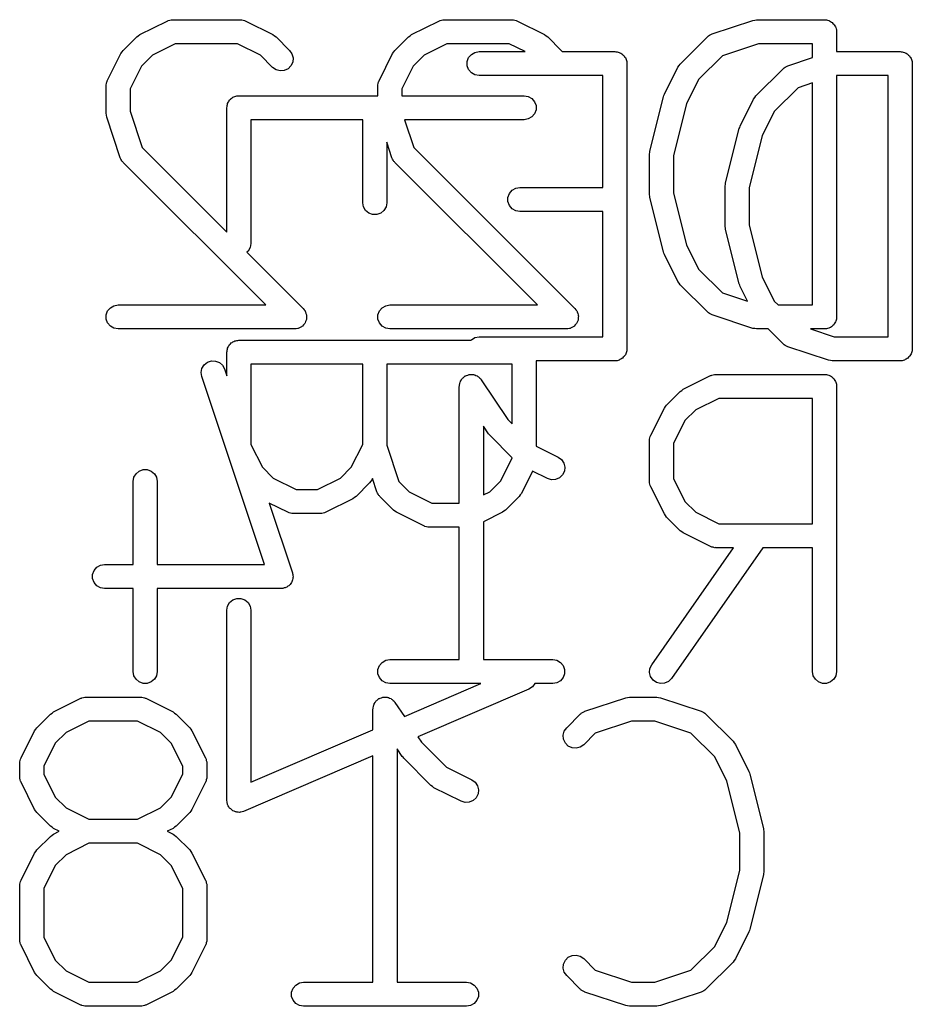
# Model space of a CAD drawing. Extents: x -0.3 to 76.5, y -74.5 to -2.2.
# Drawn here: x 58.944 to 62.719, y -29.723 to -25.55 of the extents above; entities that cross this region are included whole.
import ezdxf

# ---------------------------------------------------------------- set-up
doc = ezdxf.new("R2010")
doc.units = 0
doc.header["$MEASUREMENT"] = 0
doc.layers.add('BLACK', color=7, linetype='CONTINUOUS')

msp = doc.modelspace()

# ---------------------------------------------------------------- linework, layer by layer
at = {"layer": 'Black'}
for p, q in [((59.4524, -25.6131), (59.5673, -25.5556)), ((59.5673, -25.5556), (59.5701, -25.5548)), ((59.5701, -25.5548), (59.5726, -25.5533)), ((59.5726, -25.5533), (59.5785, -25.5523)), ((59.5785, -25.5523), (59.5842, -25.5506)), ((59.5842, -25.5506), (59.5871, -25.5508)), ((59.5871, -25.5508), (59.59, -25.5502)), ((59.59, -25.5502), (59.8773, -25.5502)), ((59.8773, -25.5502), (59.8802, -25.5508)), ((59.8802, -25.5508), (59.8831, -25.5506)), ((59.8831, -25.5506), (59.8888, -25.5523)), ((59.8888, -25.5523), (59.8947, -25.5533)), ((59.8947, -25.5533), (59.8972, -25.5548)), ((59.8972, -25.5548), (59.9, -25.5556)), ((59.9, -25.5556), (60.0149, -25.6131)), ((60.6014, -25.6131), (60.7164, -25.5556)), ((60.7164, -25.5556), (60.7192, -25.5548)), ((60.7192, -25.5548), (60.7217, -25.5533)), ((60.7217, -25.5533), (60.7276, -25.5523)), ((60.7276, -25.5523), (60.7333, -25.5506)), ((60.7333, -25.5506), (60.7362, -25.5508)), ((60.7362, -25.5508), (60.7391, -25.5502)), ((60.7391, -25.5502), (61.0263, -25.5502)), ((61.0263, -25.5502), (61.0292, -25.5508)), ((61.0292, -25.5508), (61.0321, -25.5506)), ((61.0321, -25.5506), (61.0378, -25.5523)), ((61.0378, -25.5523), (61.0437, -25.5533)), ((61.0437, -25.5533), (61.0462, -25.5548)), ((61.0462, -25.5548), (61.0491, -25.5556)), ((61.0491, -25.5556), (61.164, -25.6131)), ((61.8721, -25.6103), (62.0444, -25.5529)), ((62.0444, -25.5529), (62.0525, -25.5517)), ((62.0525, -25.5517), (62.0605, -25.5502)), ((62.0605, -25.5502), (62.3477, -25.5502)), ((62.3477, -25.5502), (62.3521, -25.551)), ((62.3521, -25.551), (62.3566, -25.551)), ((62.3566, -25.551), (62.3607, -25.5525)), ((62.3607, -25.5525), (62.3651, -25.5533)), ((62.3651, -25.5533), (62.369, -25.5555)), ((62.369, -25.5555), (62.3731, -25.5571)), ((62.3731, -25.5571), (62.3765, -25.5599)), ((62.3765, -25.5599), (62.3804, -25.5621)), ((62.3804, -25.5621), (62.3832, -25.5655)), ((62.3832, -25.5655), (62.3867, -25.5684)), ((62.3867, -25.5684), (62.3889, -25.5722)), ((62.3889, -25.5722), (62.3917, -25.5756)), ((62.3917, -25.5756), (62.3933, -25.5798)), ((62.3933, -25.5798), (62.3955, -25.5837)), ((59.3817, -25.68), (59.4392, -25.6226)), ((59.4392, -25.6226), (59.4459, -25.6179)), ((59.4459, -25.6179), (59.4524, -25.6131)), ((60.0149, -25.6131), (60.0214, -25.6179)), ((60.0214, -25.6179), (60.0281, -25.6226)), ((60.0281, -25.6226), (60.0856, -25.68)), ((60.5308, -25.68), (60.5882, -25.6226)), ((60.5882, -25.6226), (60.5949, -25.6179)), ((60.5949, -25.6179), (60.6014, -25.6131)), ((61.164, -25.6131), (61.1705, -25.6179)), ((61.1705, -25.6179), (61.1772, -25.6226)), ((61.1772, -25.6226), (61.2346, -25.68)), ((61.7373, -25.7375), (61.8522, -25.6226)), ((61.8522, -25.6226), (61.8546, -25.6209)), ((61.8546, -25.6209), (61.8565, -25.6187)), ((61.8565, -25.6187), (61.8618, -25.6159)), ((61.8618, -25.6159), (61.8666, -25.6125)), ((61.8666, -25.6125), (61.8695, -25.6117)), ((61.8695, -25.6117), (61.8721, -25.6103)), ((62.3955, -25.5837), (62.3962, -25.5881)), ((62.3962, -25.5881), (62.3978, -25.5922)), ((62.3978, -25.5922), (62.3978, -25.5967)), ((62.3978, -25.5967), (62.3985, -25.601)), ((62.3985, -25.601), (62.3985, -25.6852)), ((59.602, -25.6518), (59.5052, -25.7003)), ((59.8653, -25.6518), (59.602, -25.6518)), ((59.9621, -25.7003), (59.8653, -25.6518)), ((60.7511, -25.6518), (60.6543, -25.7003)), ((61.0143, -25.6518), (60.7511, -25.6518)), ((61.0811, -25.6852), (61.0143, -25.6518)), ((62.0687, -25.6518), (61.9156, -25.7029)), ((62.2969, -25.6518), (62.0687, -25.6518)), ((62.2969, -25.7104), (62.2969, -25.6518)), ((59.3148, -25.8081), (59.3722, -25.6932)), ((59.3722, -25.6932), (59.3771, -25.6867)), ((59.3771, -25.6867), (59.3817, -25.68)), ((59.5052, -25.7003), (59.4594, -25.746)), ((60.0137, -25.7519), (59.9621, -25.7003)), ((60.0856, -25.68), (60.0957, -25.6945)), ((60.0957, -25.6945), (60.1002, -25.7115)), ((60.4638, -25.8081), (60.5213, -25.6932)), ((60.5213, -25.6932), (60.5261, -25.6867)), ((60.5261, -25.6867), (60.5308, -25.68)), ((60.6543, -25.7003), (60.6085, -25.746)), ((60.8427, -25.7106), (60.8541, -25.6971)), ((60.8541, -25.6971), (60.8694, -25.6883)), ((60.8694, -25.6883), (60.8867, -25.6852)), ((60.8867, -25.6852), (61.0811, -25.6852)), ((61.2346, -25.68), (61.2383, -25.6852)), ((61.2383, -25.6852), (61.4613, -25.6852)), ((61.4613, -25.6852), (61.4656, -25.686)), ((61.4656, -25.686), (61.4701, -25.686)), ((61.4701, -25.686), (61.4743, -25.6875)), ((61.4743, -25.6875), (61.4786, -25.6883)), ((61.4786, -25.6883), (61.4825, -25.6905)), ((61.4825, -25.6905), (61.4867, -25.6921)), ((61.4867, -25.6921), (61.4901, -25.6949)), ((61.4901, -25.6949), (61.4939, -25.6971)), ((61.4939, -25.6971), (61.4968, -25.7005)), ((61.4968, -25.7005), (61.5002, -25.7034)), ((61.5002, -25.7034), (61.5024, -25.7072)), ((61.9156, -25.7029), (61.815, -25.8035)), ((62.3985, -25.6852), (62.6678, -25.6852)), ((62.6678, -25.6852), (62.6721, -25.686)), ((62.6721, -25.686), (62.6766, -25.686)), ((62.6766, -25.686), (62.6808, -25.6875)), ((62.6808, -25.6875), (62.6851, -25.6883)), ((62.6851, -25.6883), (62.689, -25.6905)), ((62.689, -25.6905), (62.6932, -25.6921)), ((62.6932, -25.6921), (62.6966, -25.6949)), ((62.6966, -25.6949), (62.7004, -25.6971)), ((62.7004, -25.6971), (62.7033, -25.7005)), ((62.7033, -25.7005), (62.7067, -25.7034)), ((62.7067, -25.7034), (62.7089, -25.7072)), ((59.4594, -25.746), (59.411, -25.8428)), ((60.0913, -25.7451), (60.0788, -25.7576)), ((60.0987, -25.7291), (60.0913, -25.7451)), ((60.1002, -25.7115), (60.0987, -25.7291)), ((60.6085, -25.746), (60.5601, -25.8428)), ((60.8367, -25.7272), (60.8427, -25.7106)), ((60.8367, -25.7449), (60.8367, -25.7272)), ((60.8427, -25.7614), (60.8367, -25.7449)), ((61.5024, -25.7072), (61.5053, -25.7106)), ((61.5053, -25.7106), (61.5068, -25.7148)), ((61.5068, -25.7148), (61.509, -25.7187)), ((61.509, -25.7187), (61.5098, -25.7231)), ((61.5098, -25.7231), (61.5113, -25.7272)), ((61.5113, -25.7272), (61.5113, -25.7317)), ((61.5113, -25.7317), (61.5121, -25.736)), ((61.5121, -25.736), (61.5121, -26.9425)), ((61.7278, -25.7507), (61.7326, -25.7442)), ((61.7326, -25.7442), (61.7373, -25.7375)), ((62.1818, -25.7509), (62.1867, -25.7475)), ((62.1867, -25.7475), (62.1895, -25.7467)), ((62.1895, -25.7467), (62.1921, -25.7453)), ((62.1921, -25.7453), (62.2969, -25.7104)), ((62.7089, -25.7072), (62.7118, -25.7106)), ((62.7118, -25.7106), (62.7133, -25.7148)), ((62.7133, -25.7148), (62.7155, -25.7187)), ((62.7155, -25.7187), (62.7163, -25.7231)), ((62.7163, -25.7231), (62.7178, -25.7272)), ((62.7178, -25.7272), (62.7178, -25.7317)), ((62.7178, -25.7317), (62.7186, -25.736)), ((62.7186, -25.736), (62.7186, -26.9425)), ((60.0282, -25.762), (60.0137, -25.7519)), ((60.0452, -25.7666), (60.0282, -25.762)), ((60.0628, -25.765), (60.0452, -25.7666)), ((60.0788, -25.7576), (60.0628, -25.765)), ((60.8541, -25.775), (60.8427, -25.7614)), ((60.8694, -25.7838), (60.8541, -25.775)), ((60.8867, -25.7868), (60.8694, -25.7838)), ((61.4105, -25.7868), (60.8867, -25.7868)), ((61.4105, -26.2598), (61.4105, -25.7868)), ((61.6703, -25.8656), (61.7278, -25.7507)), ((62.0573, -25.8725), (62.1722, -25.7576)), ((62.1722, -25.7576), (62.1746, -25.7559)), ((62.1746, -25.7559), (62.1766, -25.7537)), ((62.1766, -25.7537), (62.1818, -25.7509)), ((62.3985, -25.7868), (62.3985, -26.8075)), ((62.617, -25.7868), (62.3985, -25.7868)), ((62.617, -26.8917), (62.617, -25.7868)), ((59.3094, -25.8309), (59.3099, -25.828)), ((59.3094, -25.9458), (59.3094, -25.8309)), ((59.3097, -25.825), (59.3114, -25.8193)), ((59.3099, -25.828), (59.3097, -25.825)), ((59.3114, -25.8193), (59.3125, -25.8135)), ((59.3125, -25.8135), (59.3139, -25.8109)), ((59.3139, -25.8109), (59.3148, -25.8081)), ((60.4585, -25.8309), (60.459, -25.828)), ((60.4585, -25.8715), (60.4585, -25.8309)), ((60.4588, -25.825), (60.4605, -25.8193)), ((60.459, -25.828), (60.4588, -25.825)), ((60.4605, -25.8193), (60.4615, -25.8135)), ((60.4615, -25.8135), (60.463, -25.8109)), ((60.463, -25.8109), (60.4638, -25.8081)), ((61.815, -25.8035), (61.7637, -25.906)), ((62.2969, -25.8174), (62.2356, -25.8379)), ((62.2969, -26.7567), (62.2969, -25.8174)), ((59.411, -25.8428), (59.411, -25.9375)), ((59.8581, -25.8738), (59.8622, -25.8722)), ((59.8622, -25.8722), (59.8667, -25.8722)), ((59.8667, -25.8722), (59.871, -25.8715)), ((59.871, -25.8715), (60.4585, -25.8715)), ((60.5601, -25.8428), (60.5601, -25.8715)), ((60.5601, -25.8715), (61.0775, -25.8715)), ((61.0775, -25.8715), (61.0949, -25.8745)), ((61.6665, -25.876), (61.6687, -25.8709)), ((61.6687, -25.8709), (61.6703, -25.8656)), ((62.0526, -25.8792), (62.0573, -25.8725)), ((62.2356, -25.8379), (62.135, -25.9385)), ((59.821, -25.9134), (59.8225, -25.9093)), ((59.821, -25.9179), (59.821, -25.9134)), ((59.8225, -25.9093), (59.8233, -25.9049)), ((59.8233, -25.9049), (59.8255, -25.901)), ((59.8255, -25.901), (59.8271, -25.8969)), ((59.8271, -25.8969), (59.8299, -25.8935)), ((59.8299, -25.8935), (59.8321, -25.8896)), ((59.8321, -25.8896), (59.8355, -25.8868)), ((59.8355, -25.8868), (59.8384, -25.8833)), ((59.8384, -25.8833), (59.8422, -25.8811)), ((59.8422, -25.8811), (59.8456, -25.8783)), ((59.8456, -25.8783), (59.8498, -25.8767)), ((59.8498, -25.8767), (59.8537, -25.8745)), ((59.8537, -25.8745), (59.8581, -25.8738)), ((61.0949, -25.8745), (61.1102, -25.8833)), ((61.1102, -25.8833), (61.1215, -25.8969)), ((61.1215, -25.8969), (61.1276, -25.9134)), ((61.1276, -25.9134), (61.1276, -25.9311)), ((61.609, -26.1058), (61.6665, -25.876)), ((61.7637, -25.906), (61.7091, -26.1244)), ((61.9903, -26.0006), (62.0478, -25.8857)), ((62.0478, -25.8857), (62.0526, -25.8792)), ((59.3108, -25.9538), (59.3094, -25.9458)), ((59.312, -25.9618), (59.3108, -25.9538)), ((59.411, -25.9375), (59.4621, -26.0907)), ((59.8202, -25.9223), (59.821, -25.9179)), ((59.8202, -26.4489), (59.8202, -25.9223)), ((61.1215, -25.9477), (61.1102, -25.9612)), ((61.1276, -25.9311), (61.1215, -25.9477)), ((62.135, -25.9385), (62.0837, -26.041)), ((59.3695, -26.1342), (59.312, -25.9618)), ((60.3948, -25.9731), (59.9218, -25.9731)), ((59.9218, -25.9731), (59.9218, -26.4968)), ((60.3948, -26.3244), (60.3948, -25.9731)), ((61.0775, -25.9731), (60.5719, -25.9731)), ((60.5719, -25.9731), (60.6111, -26.0907)), ((61.0949, -25.97), (61.0775, -25.9731)), ((61.1102, -25.9612), (61.0949, -25.97)), ((61.9291, -26.2408), (61.9865, -26.011)), ((61.9865, -26.011), (61.9888, -26.0059)), ((61.9888, -26.0059), (61.9903, -26.0006)), ((60.5185, -26.1342), (60.4964, -26.0677)), ((60.4964, -26.0677), (60.4964, -26.3244)), ((62.0837, -26.041), (62.0291, -26.2594)), ((59.4621, -26.0907), (59.8202, -26.4489)), ((60.6111, -26.0907), (61.2921, -26.7716)), ((61.6075, -26.1181), (61.6086, -26.112)), ((61.6075, -26.2905), (61.6075, -26.1181)), ((61.6086, -26.112), (61.609, -26.1058)), ((59.3709, -26.1368), (59.3695, -26.1342)), ((59.3716, -26.1396), (59.3709, -26.1368)), ((59.375, -26.1445), (59.3716, -26.1396)), ((59.3779, -26.1497), (59.375, -26.1445)), ((59.3801, -26.1516), (59.3779, -26.1497)), ((59.3817, -26.154), (59.3801, -26.1516)), ((59.9845, -26.7567), (59.3817, -26.154)), ((60.5199, -26.1368), (60.5185, -26.1342)), ((60.5207, -26.1396), (60.5199, -26.1368)), ((60.5241, -26.1445), (60.5207, -26.1396)), ((60.5269, -26.1497), (60.5241, -26.1445)), ((60.5291, -26.1516), (60.5269, -26.1497)), ((60.5308, -26.154), (60.5291, -26.1516)), ((61.1335, -26.7567), (60.5308, -26.154)), ((61.7091, -26.1244), (61.7091, -26.2842)), ((61.9275, -26.2531), (61.9286, -26.247)), ((61.9286, -26.247), (61.9291, -26.2408)), ((61.0091, -26.3017), (61.0151, -26.2852)), ((61.0151, -26.2852), (61.0264, -26.2717)), ((61.0264, -26.2717), (61.0417, -26.2628)), ((61.0417, -26.2628), (61.0591, -26.2598)), ((61.0591, -26.2598), (61.4105, -26.2598)), ((61.6086, -26.2966), (61.6075, -26.2905)), ((61.7091, -26.2842), (61.7637, -26.5026)), ((61.9275, -26.4255), (61.9275, -26.2531)), ((62.0291, -26.2594), (62.0291, -26.4192)), ((60.3978, -26.3418), (60.3948, -26.3244)), ((60.4964, -26.3244), (60.4933, -26.3418)), ((61.0091, -26.3194), (61.0091, -26.3017)), ((61.0151, -26.336), (61.0091, -26.3194)), ((61.609, -26.3028), (61.6086, -26.2966)), ((61.6665, -26.5326), (61.609, -26.3028)), ((60.4067, -26.3571), (60.3978, -26.3418)), ((60.4202, -26.3684), (60.4067, -26.3571)), ((60.4367, -26.3745), (60.4202, -26.3684)), ((60.471, -26.3684), (60.4544, -26.3745)), ((60.4845, -26.3571), (60.471, -26.3684)), ((60.4933, -26.3418), (60.4845, -26.3571)), ((61.0264, -26.3495), (61.0151, -26.336)), ((61.0417, -26.3583), (61.0264, -26.3495)), ((61.0591, -26.3614), (61.0417, -26.3583)), ((61.4105, -26.3614), (61.0591, -26.3614)), ((61.4105, -26.8917), (61.4105, -26.3614)), ((60.4544, -26.3745), (60.4367, -26.3745)), ((61.9286, -26.4316), (61.9275, -26.4255)), ((61.9291, -26.4378), (61.9286, -26.4316)), ((61.9865, -26.6676), (61.9291, -26.4378)), ((62.0291, -26.4192), (62.0837, -26.6376)), ((59.9218, -26.4968), (59.9188, -26.5142)), ((59.91, -26.5294), (59.905, -26.5336)), ((59.905, -26.5336), (60.143, -26.7716)), ((59.9188, -26.5142), (59.91, -26.5294)), ((61.6687, -26.5377), (61.6665, -26.5326)), ((61.6703, -26.543), (61.6687, -26.5377)), ((61.7637, -26.5026), (61.815, -26.6051)), ((61.7278, -26.6579), (61.6703, -26.543)), ((61.815, -26.6051), (61.9156, -26.7057)), ((61.7326, -26.6645), (61.7278, -26.6579)), ((61.7373, -26.6711), (61.7326, -26.6645)), ((62.0837, -26.6376), (62.135, -26.7401)), ((61.8522, -26.786), (61.7373, -26.6711)), ((61.9156, -26.7057), (62.0219, -26.7411)), ((61.9888, -26.6727), (61.9865, -26.6676)), ((61.9903, -26.678), (61.9888, -26.6727)), ((62.0219, -26.7411), (61.9903, -26.678)), ((62.135, -26.7401), (62.1516, -26.7567)), ((59.3102, -26.7987), (59.3162, -26.7821)), ((59.3162, -26.7821), (59.3276, -26.7686)), ((59.3276, -26.7686), (59.3428, -26.7598)), ((59.3428, -26.7598), (59.3602, -26.7567)), ((59.3602, -26.7567), (59.9845, -26.7567)), ((60.143, -26.7716), (60.1468, -26.7771)), ((60.1468, -26.7771), (60.1511, -26.7821)), ((60.1511, -26.7821), (60.1519, -26.7842)), ((60.1519, -26.7842), (60.1531, -26.7861)), ((60.1531, -26.7861), (60.1549, -26.7925)), ((60.4592, -26.7987), (60.4653, -26.7821)), ((60.4653, -26.7821), (60.4766, -26.7686)), ((60.4766, -26.7686), (60.4919, -26.7598)), ((60.4919, -26.7598), (60.5093, -26.7567)), ((60.5093, -26.7567), (61.1335, -26.7567)), ((61.2921, -26.7716), (61.2959, -26.7771)), ((61.2959, -26.7771), (61.3001, -26.7821)), ((61.3001, -26.7821), (61.3009, -26.7842)), ((61.3009, -26.7842), (61.3022, -26.7861)), ((61.3022, -26.7861), (61.3039, -26.7925)), ((61.8546, -26.7877), (61.8522, -26.786)), ((61.8565, -26.7899), (61.8546, -26.7877)), ((61.8618, -26.7927), (61.8565, -26.7899)), ((62.1516, -26.7567), (62.2969, -26.7567)), ((59.3102, -26.8164), (59.3102, -26.7987)), ((59.3162, -26.8329), (59.3102, -26.8164)), ((59.3276, -26.8465), (59.3162, -26.8329)), ((60.1511, -26.8329), (60.1497, -26.8347)), ((60.1534, -26.8267), (60.1511, -26.8329)), ((60.1562, -26.8207), (60.1534, -26.8267)), ((60.1549, -26.7925), (60.1571, -26.7987)), ((60.1564, -26.8185), (60.1562, -26.8207)), ((60.1571, -26.8164), (60.1564, -26.8185)), ((60.1571, -26.7987), (60.1571, -26.801)), ((60.1571, -26.801), (60.1577, -26.8031)), ((60.1577, -26.8031), (60.1571, -26.8097)), ((60.1571, -26.8097), (60.1571, -26.8164)), ((60.4592, -26.8164), (60.4592, -26.7987)), ((60.4653, -26.8329), (60.4592, -26.8164)), ((60.4766, -26.8465), (60.4653, -26.8329)), ((61.3001, -26.8329), (61.2987, -26.8347)), ((61.3024, -26.8267), (61.3001, -26.8329)), ((61.3052, -26.8207), (61.3024, -26.8267)), ((61.3039, -26.7925), (61.3062, -26.7987)), ((61.3054, -26.8185), (61.3052, -26.8207)), ((61.3062, -26.8164), (61.3054, -26.8185)), ((61.3062, -26.7987), (61.3062, -26.801)), ((61.3062, -26.801), (61.3067, -26.8031)), ((61.3067, -26.8031), (61.3062, -26.8097)), ((61.3062, -26.8097), (61.3062, -26.8164)), ((61.8666, -26.7961), (61.8618, -26.7927)), ((61.8695, -26.7969), (61.8666, -26.7961)), ((61.8721, -26.7983), (61.8695, -26.7969)), ((62.0444, -26.8557), (61.8721, -26.7983)), ((62.3917, -26.8329), (62.3889, -26.8364)), ((62.3933, -26.8288), (62.3917, -26.8329)), ((62.3955, -26.8249), (62.3933, -26.8288)), ((62.3962, -26.8205), (62.3955, -26.8249)), ((62.3978, -26.8164), (62.3962, -26.8205)), ((62.3985, -26.8075), (62.3978, -26.8119)), ((62.3978, -26.8119), (62.3978, -26.8164)), ((59.3428, -26.8553), (59.3276, -26.8465)), ((59.3602, -26.8583), (59.3428, -26.8553)), ((60.1071, -26.8583), (59.3602, -26.8583)), ((60.1136, -26.8572), (60.1071, -26.8583)), ((60.1202, -26.8566), (60.1136, -26.8572)), ((60.1223, -26.8557), (60.1202, -26.8566)), ((60.1245, -26.8553), (60.1223, -26.8557)), ((60.1302, -26.852), (60.1245, -26.8553)), ((60.1362, -26.8492), (60.1302, -26.852)), ((60.1378, -26.8476), (60.1362, -26.8492)), ((60.1397, -26.8465), (60.1378, -26.8476)), ((60.144, -26.8414), (60.1397, -26.8465)), ((60.1487, -26.8367), (60.144, -26.8414)), ((60.1497, -26.8347), (60.1487, -26.8367)), ((60.4919, -26.8553), (60.4766, -26.8465)), ((60.5093, -26.8583), (60.4919, -26.8553)), ((61.2561, -26.8583), (60.5093, -26.8583)), ((61.2627, -26.8572), (61.2561, -26.8583)), ((61.2693, -26.8566), (61.2627, -26.8572)), ((61.2713, -26.8557), (61.2693, -26.8566)), ((61.2735, -26.8553), (61.2713, -26.8557)), ((61.2793, -26.852), (61.2735, -26.8553)), ((61.2853, -26.8492), (61.2793, -26.852)), ((61.2869, -26.8476), (61.2853, -26.8492)), ((61.2888, -26.8465), (61.2869, -26.8476)), ((61.2931, -26.8414), (61.2888, -26.8465)), ((61.2978, -26.8367), (61.2931, -26.8414)), ((61.2987, -26.8347), (61.2978, -26.8367)), ((62.0525, -26.8569), (62.0444, -26.8557)), ((62.0605, -26.8583), (62.0525, -26.8569)), ((62.1096, -26.8583), (62.0605, -26.8583)), ((62.1722, -26.921), (62.1096, -26.8583)), ((62.3477, -26.8583), (62.2885, -26.8583)), ((62.2885, -26.8583), (62.3887, -26.8917)), ((62.3521, -26.8576), (62.3477, -26.8583)), ((62.3566, -26.8576), (62.3521, -26.8576)), ((62.3607, -26.8561), (62.3566, -26.8576)), ((62.3651, -26.8553), (62.3607, -26.8561)), ((62.369, -26.8531), (62.3651, -26.8553)), ((62.3731, -26.8515), (62.369, -26.8531)), ((62.3765, -26.8487), (62.3731, -26.8515)), ((62.3804, -26.8465), (62.3765, -26.8487)), ((62.3832, -26.8431), (62.3804, -26.8465)), ((62.3867, -26.8402), (62.3832, -26.8431)), ((62.3889, -26.8364), (62.3867, -26.8402)), ((59.8384, -26.9175), (59.8422, -26.9153)), ((59.8422, -26.9153), (59.8456, -26.9124)), ((59.8456, -26.9124), (59.8498, -26.9109)), ((59.8498, -26.9109), (59.8537, -26.9087)), ((59.8537, -26.9087), (59.8581, -26.9079)), ((59.8581, -26.9079), (59.8622, -26.9064)), ((59.8622, -26.9064), (59.8667, -26.9064)), ((59.8667, -26.9064), (59.871, -26.9056)), ((59.871, -26.9056), (60.8524, -26.9056)), ((60.8524, -26.9056), (60.8541, -26.9036)), ((60.8541, -26.9036), (60.8694, -26.8948)), ((60.8694, -26.8948), (60.8867, -26.8917)), ((60.8867, -26.8917), (61.4105, -26.8917)), ((62.3887, -26.8917), (62.617, -26.8917)), ((59.8202, -26.9564), (59.821, -26.952)), ((59.8202, -27.0566), (59.8202, -26.9564)), ((59.821, -26.9476), (59.8225, -26.9434)), ((59.821, -26.952), (59.821, -26.9476)), ((59.8225, -26.9434), (59.8233, -26.939)), ((59.8233, -26.939), (59.8255, -26.9352)), ((59.8255, -26.9352), (59.8271, -26.931)), ((59.8271, -26.931), (59.8299, -26.9276)), ((59.8299, -26.9276), (59.8321, -26.9238)), ((59.8321, -26.9238), (59.8355, -26.9209)), ((59.8355, -26.9209), (59.8384, -26.9175)), ((61.5098, -26.9555), (61.509, -26.9599)), ((61.5113, -26.9514), (61.5098, -26.9555)), ((61.5121, -26.9425), (61.5113, -26.9469)), ((61.5113, -26.9469), (61.5113, -26.9514)), ((62.1746, -26.9227), (62.1722, -26.921)), ((62.1766, -26.9249), (62.1746, -26.9227)), ((62.1818, -26.9277), (62.1766, -26.9249)), ((62.1867, -26.9311), (62.1818, -26.9277)), ((62.1895, -26.9319), (62.1867, -26.9311)), ((62.1921, -26.9333), (62.1895, -26.9319)), ((62.3644, -26.9907), (62.1921, -26.9333)), ((62.7163, -26.9555), (62.7155, -26.9599)), ((62.7178, -26.9514), (62.7163, -26.9555)), ((62.7186, -26.9425), (62.7178, -26.9469)), ((62.7178, -26.9469), (62.7178, -26.9514)), ((59.7244, -27.0099), (59.7382, -26.9989)), ((59.7382, -26.9989), (59.7549, -26.9933)), ((59.7549, -26.9933), (59.7726, -26.9938)), ((59.7726, -26.9938), (59.789, -27.0003)), ((61.4613, -26.9933), (61.1283, -26.9933)), ((61.1283, -26.9933), (61.1283, -27.3538)), ((61.4656, -26.9926), (61.4613, -26.9933)), ((61.4701, -26.9926), (61.4656, -26.9926)), ((61.4743, -26.9911), (61.4701, -26.9926)), ((61.4786, -26.9903), (61.4743, -26.9911)), ((61.4825, -26.9881), (61.4786, -26.9903)), ((61.4867, -26.9865), (61.4825, -26.9881)), ((61.4901, -26.9837), (61.4867, -26.9865)), ((61.4939, -26.9815), (61.4901, -26.9837)), ((61.4968, -26.9781), (61.4939, -26.9815)), ((61.5002, -26.9752), (61.4968, -26.9781)), ((61.5024, -26.9714), (61.5002, -26.9752)), ((61.5053, -26.9679), (61.5024, -26.9714)), ((61.5068, -26.9638), (61.5053, -26.9679)), ((61.509, -26.9599), (61.5068, -26.9638)), ((62.3725, -26.9919), (62.3644, -26.9907)), ((62.3805, -26.9933), (62.3725, -26.9919)), ((62.6678, -26.9933), (62.3805, -26.9933)), ((62.6721, -26.9926), (62.6678, -26.9933)), ((62.6766, -26.9926), (62.6721, -26.9926)), ((62.6808, -26.9911), (62.6766, -26.9926)), ((62.6851, -26.9903), (62.6808, -26.9911)), ((62.689, -26.9881), (62.6851, -26.9903)), ((62.6932, -26.9865), (62.689, -26.9881)), ((62.6966, -26.9837), (62.6932, -26.9865)), ((62.7004, -26.9815), (62.6966, -26.9837)), ((62.7033, -26.9781), (62.7004, -26.9815)), ((62.7067, -26.9752), (62.7033, -26.9781)), ((62.7089, -26.9714), (62.7067, -26.9752)), ((62.7118, -26.9679), (62.7089, -26.9714)), ((62.7133, -26.9638), (62.7118, -26.9679)), ((62.7155, -26.9599), (62.7133, -26.9638)), ((59.7116, -27.0422), (59.7151, -27.0249)), ((59.7151, -27.0249), (59.7244, -27.0099)), ((59.789, -27.0003), (59.8022, -27.012)), ((59.8022, -27.012), (59.8106, -27.0275)), ((59.8106, -27.0275), (59.8202, -27.0566)), ((59.9218, -27.0072), (59.9218, -27.3466)), ((60.3948, -27.0072), (59.9218, -27.0072)), ((60.3948, -27.3466), (60.3948, -27.0072)), ((60.4964, -27.0072), (60.4964, -27.3503)), ((61.0267, -27.0072), (60.4964, -27.0072)), ((61.0267, -27.2594), (61.0267, -27.0072)), ((59.7142, -27.0597), (59.7116, -27.0422)), ((59.9792, -27.8546), (59.7142, -27.0597)), ((60.8062, -27.0837), (60.8076, -27.0812)), ((60.8076, -27.0812), (60.8084, -27.0785)), ((60.8084, -27.0785), (60.812, -27.0736)), ((60.812, -27.0736), (60.8151, -27.0684)), ((60.8151, -27.0684), (60.8172, -27.0666)), ((60.8172, -27.0666), (60.8189, -27.0643)), ((60.8189, -27.0643), (60.8239, -27.061)), ((60.8239, -27.061), (60.8286, -27.0571)), ((60.8286, -27.0571), (60.8312, -27.0561)), ((60.8312, -27.0561), (60.8336, -27.0545)), ((60.8336, -27.0545), (60.8395, -27.0531)), ((60.8395, -27.0531), (60.8452, -27.051)), ((60.8452, -27.051), (60.848, -27.051)), ((60.848, -27.051), (60.8507, -27.0504)), ((60.8507, -27.0504), (60.8567, -27.051)), ((60.8567, -27.051), (60.8628, -27.051)), ((60.8628, -27.051), (60.8654, -27.052)), ((60.8654, -27.052), (60.8682, -27.0523)), ((60.8682, -27.0523), (60.8737, -27.055)), ((60.8737, -27.055), (60.8794, -27.0571)), ((60.8794, -27.0571), (60.8815, -27.0589)), ((60.8815, -27.0589), (60.8841, -27.0601)), ((60.8841, -27.0601), (60.8882, -27.0645)), ((60.8882, -27.0645), (60.8929, -27.0684)), ((60.8929, -27.0684), (60.8943, -27.0708)), ((60.8943, -27.0708), (60.8962, -27.0729)), ((60.8962, -27.0729), (61.0084, -27.241)), ((61.7505, -27.1131), (61.8654, -27.0556)), ((61.8654, -27.0556), (61.8682, -27.0548)), ((61.8682, -27.0548), (61.8707, -27.0533)), ((61.8707, -27.0533), (61.8766, -27.0523)), ((61.8766, -27.0523), (61.8823, -27.0506)), ((61.8823, -27.0506), (61.8852, -27.0508)), ((61.8852, -27.0508), (61.8881, -27.0502)), ((61.8881, -27.0502), (62.3477, -27.0502)), ((62.3477, -27.0502), (62.3521, -27.051)), ((62.3521, -27.051), (62.3566, -27.051)), ((62.3566, -27.051), (62.3607, -27.0525)), ((62.3607, -27.0525), (62.3651, -27.0533)), ((62.3651, -27.0533), (62.369, -27.0555)), ((62.369, -27.0555), (62.3731, -27.0571)), ((62.3731, -27.0571), (62.3765, -27.0599)), ((62.3765, -27.0599), (62.3804, -27.0621)), ((62.3804, -27.0621), (62.3832, -27.0655)), ((62.3832, -27.0655), (62.3867, -27.0684)), ((62.3867, -27.0684), (62.3889, -27.0722)), ((62.3889, -27.0722), (62.3917, -27.0756)), ((62.3917, -27.0756), (62.3933, -27.0798)), ((62.3933, -27.0798), (62.3955, -27.0837)), ((60.8032, -27.101), (60.8037, -27.0983)), ((60.8032, -27.595), (60.8032, -27.101)), ((60.8035, -27.0955), (60.8052, -27.0896)), ((60.8037, -27.0983), (60.8035, -27.0955)), ((60.8052, -27.0896), (60.8062, -27.0837)), ((61.6798, -27.18), (61.7373, -27.1226)), ((61.7373, -27.1226), (61.744, -27.1179)), ((61.744, -27.1179), (61.7505, -27.1131)), ((62.3955, -27.0837), (62.3962, -27.0881)), ((62.3962, -27.0881), (62.3978, -27.0922)), ((62.3978, -27.0922), (62.3978, -27.0967)), ((62.3978, -27.0967), (62.3985, -27.101)), ((62.3985, -27.101), (62.3985, -28.3075)), ((61.9001, -27.1518), (61.8033, -27.2003)), ((62.2969, -27.1518), (61.9001, -27.1518)), ((62.2969, -27.6822), (62.2969, -27.1518)), ((61.6129, -27.3081), (61.6703, -27.1932)), ((61.6703, -27.1932), (61.6752, -27.1867)), ((61.6752, -27.1867), (61.6798, -27.18)), ((61.8033, -27.2003), (61.7575, -27.246)), ((61.0084, -27.241), (61.0267, -27.2594)), ((61.7575, -27.246), (61.7091, -27.3428)), ((60.9266, -27.3016), (60.9048, -27.2688)), ((60.9048, -27.2688), (60.9048, -27.5605)), ((60.9301, -27.3052), (60.9266, -27.3016)), ((60.933, -27.3093), (60.9301, -27.3052)), ((61.0267, -27.4031), (60.933, -27.3093)), ((61.6075, -27.3309), (61.608, -27.328)), ((61.6075, -27.5032), (61.6075, -27.3309)), ((61.6078, -27.325), (61.6095, -27.3193)), ((61.608, -27.328), (61.6078, -27.325)), ((61.6095, -27.3193), (61.6106, -27.3135)), ((61.6106, -27.3135), (61.612, -27.3109)), ((61.612, -27.3109), (61.6129, -27.3081)), ((59.9218, -27.3466), (59.9703, -27.4434)), ((60.3464, -27.4434), (60.3948, -27.3466)), ((60.4964, -27.3503), (60.5474, -27.5035)), ((61.1283, -27.3538), (61.2214, -27.4003)), ((61.7091, -27.3428), (61.7091, -27.4912)), ((60.9783, -27.5008), (61.0267, -27.404)), ((61.0267, -27.404), (61.0267, -27.4031)), ((61.2214, -27.4003), (61.2356, -27.4108)), ((61.2356, -27.4108), (61.2453, -27.4256)), ((59.4497, -27.4592), (59.4663, -27.4532)), ((59.4663, -27.4532), (59.4839, -27.4532)), ((59.4839, -27.4532), (59.5005, -27.4592)), ((59.9703, -27.4434), (60.016, -27.4892)), ((60.3006, -27.4892), (60.3464, -27.4434)), ((61.2453, -27.4256), (61.2494, -27.4427)), ((61.2494, -27.4427), (61.2474, -27.4602)), ((59.4243, -27.5032), (59.4274, -27.4858)), ((59.4274, -27.4858), (59.4362, -27.4706)), ((59.4362, -27.4706), (59.4497, -27.4592)), ((59.5005, -27.4592), (59.514, -27.4706)), ((59.514, -27.4706), (59.5229, -27.4858)), ((59.5229, -27.4858), (59.5259, -27.5032)), ((60.016, -27.4892), (60.1128, -27.5376)), ((60.2038, -27.5376), (60.3006, -27.4892)), ((60.4336, -27.4962), (60.4287, -27.5027)), ((60.4362, -27.491), (60.4336, -27.4962)), ((60.4548, -27.547), (60.4362, -27.491)), ((61.1126, -27.4595), (61.0655, -27.5536)), ((61.176, -27.4912), (61.1126, -27.4595)), ((61.1929, -27.4962), (61.176, -27.4912)), ((61.2105, -27.4952), (61.1929, -27.4962)), ((61.2267, -27.4882), (61.2105, -27.4952)), ((61.2395, -27.476), (61.2267, -27.4882)), ((61.2474, -27.4602), (61.2395, -27.476)), ((61.7091, -27.4912), (61.7575, -27.588)), ((59.4243, -27.8546), (59.4243, -27.5032)), ((59.5259, -27.5032), (59.5259, -27.8546)), ((60.1128, -27.5376), (60.2038, -27.5376)), ((60.424, -27.5094), (60.3666, -27.5668)), ((60.4287, -27.5027), (60.424, -27.5094)), ((60.5474, -27.5035), (60.5906, -27.5466)), ((60.9326, -27.5466), (60.9783, -27.5008)), ((61.608, -27.5061), (61.6075, -27.5032)), ((61.6078, -27.509), (61.608, -27.5061)), ((61.6095, -27.5147), (61.6078, -27.509)), ((61.6106, -27.5206), (61.6095, -27.5147)), ((61.612, -27.5231), (61.6106, -27.5206)), ((61.6129, -27.5259), (61.612, -27.5231)), ((61.6703, -27.6408), (61.6129, -27.5259)), ((60.3534, -27.5764), (60.2385, -27.6338)), ((60.3599, -27.5715), (60.3534, -27.5764)), ((60.3666, -27.5668), (60.3599, -27.5715)), ((60.4562, -27.5496), (60.4548, -27.547)), ((60.457, -27.5524), (60.4562, -27.5496)), ((60.4604, -27.5573), (60.457, -27.5524)), ((60.4632, -27.5625), (60.4604, -27.5573)), ((60.4654, -27.5645), (60.4632, -27.5625)), ((60.4671, -27.5668), (60.4654, -27.5645)), ((60.5246, -27.6243), (60.4671, -27.5668)), ((60.5906, -27.5466), (60.6874, -27.595)), ((60.9048, -27.5605), (60.9326, -27.5466)), ((61.056, -27.5668), (60.9986, -27.6243)), ((61.0607, -27.5602), (61.056, -27.5668)), ((61.0655, -27.5536), (61.0607, -27.5602)), ((60.0781, -27.6338), (59.9996, -27.5945)), ((59.9996, -27.5945), (60.0978, -27.8893)), ((60.5312, -27.629), (60.5246, -27.6243)), ((60.6874, -27.595), (60.8032, -27.595)), ((60.9986, -27.6243), (60.9919, -27.629)), ((61.7575, -27.588), (61.8033, -27.6338)), ((60.0809, -27.6347), (60.0781, -27.6338)), ((60.0835, -27.6361), (60.0809, -27.6347)), ((60.0893, -27.6371), (60.0835, -27.6361)), ((60.095, -27.6388), (60.0893, -27.6371)), ((60.098, -27.6387), (60.095, -27.6388)), ((60.1009, -27.6392), (60.098, -27.6387)), ((60.2158, -27.6392), (60.1009, -27.6392)), ((60.2186, -27.6387), (60.2158, -27.6392)), ((60.2216, -27.6388), (60.2186, -27.6387)), ((60.2273, -27.6372), (60.2216, -27.6388)), ((60.2331, -27.6361), (60.2273, -27.6372)), ((60.2357, -27.6347), (60.2331, -27.6361)), ((60.2385, -27.6338), (60.2357, -27.6347)), ((60.5378, -27.6338), (60.5312, -27.629)), ((60.6527, -27.6913), (60.5378, -27.6338)), ((60.9854, -27.6338), (60.9048, -27.6741)), ((60.9919, -27.629), (60.9854, -27.6338)), ((61.6752, -27.6474), (61.6703, -27.6408)), ((61.6798, -27.654), (61.6752, -27.6474)), ((61.7373, -27.7115), (61.6798, -27.654)), ((61.8033, -27.6338), (61.9001, -27.6822)), ((60.6555, -27.6921), (60.6527, -27.6913)), ((60.658, -27.6936), (60.6555, -27.6921)), ((60.6639, -27.6946), (60.658, -27.6936)), ((60.6696, -27.6963), (60.6639, -27.6946)), ((60.6725, -27.6961), (60.6696, -27.6963)), ((60.6754, -27.6966), (60.6725, -27.6961)), ((60.8032, -27.6966), (60.6754, -27.6966)), ((60.8032, -28.2567), (60.8032, -27.6966)), ((60.9048, -27.6741), (60.9048, -28.2567)), ((61.9001, -27.6822), (62.2969, -27.6822)), ((61.744, -27.7162), (61.7373, -27.7115)), ((61.7505, -27.721), (61.744, -27.7162)), ((61.8654, -27.7785), (61.7505, -27.721)), ((61.6167, -28.2784), (61.9629, -27.7838)), ((62.0869, -27.7838), (61.6999, -28.3367)), ((61.8682, -27.7793), (61.8654, -27.7785)), ((61.8707, -27.7808), (61.8682, -27.7793)), ((61.8766, -27.7818), (61.8707, -27.7808)), ((61.8823, -27.7835), (61.8766, -27.7818)), ((61.8852, -27.7833), (61.8823, -27.7835)), ((61.8881, -27.7838), (61.8852, -27.7833)), ((61.9629, -27.7838), (61.8881, -27.7838)), ((62.2969, -27.7838), (62.0869, -27.7838)), ((62.2969, -28.3075), (62.2969, -27.7838)), ((59.2588, -27.88), (59.2701, -27.8665)), ((59.2701, -27.8665), (59.2854, -27.8576)), ((59.2854, -27.8576), (59.3028, -27.8546)), ((59.3028, -27.8546), (59.4243, -27.8546)), ((59.5259, -27.8546), (59.9792, -27.8546)), ((59.2527, -27.8966), (59.2588, -27.88)), ((59.2527, -27.9142), (59.2527, -27.8966)), ((59.2588, -27.9308), (59.2527, -27.9142)), ((60.0978, -27.8893), (60.0984, -27.893)), ((60.0997, -27.9142), (60.0979, -27.919)), ((60.0984, -27.893), (60.0997, -27.8966)), ((60.0997, -27.8966), (60.0997, -27.9017)), ((60.0997, -27.9017), (60.1004, -27.9068)), ((60.1004, -27.9068), (60.0997, -27.9104)), ((60.0997, -27.9104), (60.0997, -27.9142)), ((59.2701, -27.9443), (59.2588, -27.9308)), ((59.2854, -27.9531), (59.2701, -27.9443)), ((59.3028, -27.9562), (59.2854, -27.9531)), ((59.4243, -27.9562), (59.3028, -27.9562)), ((59.4243, -28.3075), (59.4243, -27.9562)), ((60.0496, -27.9562), (59.5259, -27.9562)), ((59.5259, -27.9562), (59.5259, -28.3075)), ((60.0533, -27.9555), (60.0496, -27.9562)), ((60.0571, -27.9556), (60.0533, -27.9555)), ((60.062, -27.954), (60.0571, -27.9556)), ((60.067, -27.9531), (60.062, -27.954)), ((60.0703, -27.9512), (60.067, -27.9531)), ((60.0738, -27.9501), (60.0703, -27.9512)), ((60.0778, -27.9469), (60.0738, -27.9501)), ((60.0823, -27.9443), (60.0778, -27.9469)), ((60.0847, -27.9414), (60.0823, -27.9443)), ((60.0877, -27.9391), (60.0847, -27.9414)), ((60.0903, -27.9347), (60.0877, -27.9391)), ((60.0936, -27.9308), (60.0903, -27.9347)), ((60.0949, -27.9273), (60.0936, -27.9308)), ((60.0969, -27.9241), (60.0949, -27.9273)), ((60.0979, -27.919), (60.0969, -27.9241)), ((59.8456, -28.004), (59.8622, -27.998)), ((59.8622, -27.998), (59.8799, -27.998)), ((59.8799, -27.998), (59.8964, -28.004)), ((59.8202, -28.048), (59.8233, -28.0306)), ((59.8233, -28.0306), (59.8321, -28.0153)), ((59.8321, -28.0153), (59.8456, -28.004)), ((59.8964, -28.004), (59.91, -28.0153)), ((59.91, -28.0153), (59.9188, -28.0306)), ((59.9188, -28.0306), (59.9218, -28.048)), ((59.8202, -28.8523), (59.8202, -28.048)), ((59.9218, -28.048), (59.9218, -28.7753)), ((60.4592, -28.2987), (60.4653, -28.2821)), ((60.4653, -28.2821), (60.4766, -28.2686)), ((60.4766, -28.2686), (60.4919, -28.2598)), ((60.4919, -28.2598), (60.5093, -28.2567)), ((60.5093, -28.2567), (60.8032, -28.2567)), ((60.9048, -28.2567), (61.1987, -28.2567)), ((61.1987, -28.2567), (61.2161, -28.2598)), ((61.2161, -28.2598), (61.2313, -28.2686)), ((61.2313, -28.2686), (61.2427, -28.2821)), ((61.2427, -28.2821), (61.2487, -28.2987)), ((61.6092, -28.2944), (61.6167, -28.2784)), ((59.4274, -28.3249), (59.4243, -28.3075)), ((59.4362, -28.3402), (59.4274, -28.3249)), ((59.5229, -28.3249), (59.514, -28.3402)), ((59.5259, -28.3075), (59.5229, -28.3249)), ((60.4592, -28.3164), (60.4592, -28.2987)), ((60.4653, -28.3329), (60.4592, -28.3164)), ((60.4766, -28.3465), (60.4653, -28.3329)), ((61.2427, -28.3329), (61.2313, -28.3465)), ((61.2487, -28.3164), (61.2427, -28.3329)), ((61.2487, -28.2987), (61.2487, -28.3164)), ((61.6077, -28.312), (61.6092, -28.2944)), ((61.6123, -28.329), (61.6077, -28.312)), ((61.6224, -28.3435), (61.6123, -28.329)), ((62.3, -28.3249), (62.2969, -28.3075)), ((62.3088, -28.3402), (62.3, -28.3249)), ((62.3955, -28.3249), (62.3867, -28.3402)), ((62.3985, -28.3075), (62.3955, -28.3249)), ((59.4497, -28.3515), (59.4362, -28.3402)), ((59.4663, -28.3576), (59.4497, -28.3515)), ((59.4839, -28.3576), (59.4663, -28.3576)), ((59.5005, -28.3515), (59.4839, -28.3576)), ((59.514, -28.3402), (59.5005, -28.3515)), ((60.4919, -28.3553), (60.4766, -28.3465)), ((60.5093, -28.3583), (60.4919, -28.3553)), ((60.8947, -28.3583), (60.5093, -28.3583)), ((60.5708, -28.4972), (60.8947, -28.3583)), ((61.1123, -28.3723), (61.0976, -28.382)), ((61.1228, -28.3583), (61.1123, -28.3723)), ((61.1987, -28.3583), (61.1228, -28.3583)), ((61.2161, -28.3553), (61.1987, -28.3583)), ((61.2313, -28.3465), (61.2161, -28.3553)), ((61.6368, -28.3536), (61.6224, -28.3435)), ((61.6539, -28.3582), (61.6368, -28.3536)), ((61.6715, -28.3566), (61.6539, -28.3582)), ((61.6875, -28.3492), (61.6715, -28.3566)), ((61.6999, -28.3367), (61.6875, -28.3492)), ((62.3223, -28.3515), (62.3088, -28.3402)), ((62.3389, -28.3576), (62.3223, -28.3515)), ((62.3566, -28.3576), (62.3389, -28.3576)), ((62.3731, -28.3515), (62.3566, -28.3576)), ((62.3867, -28.3402), (62.3731, -28.3515)), ((59.2051, -28.4198), (59.2076, -28.4183)), ((59.2076, -28.4183), (59.2135, -28.4173)), ((59.2135, -28.4173), (59.2192, -28.4156)), ((59.2192, -28.4156), (59.2221, -28.4158)), ((59.2221, -28.4158), (59.225, -28.4152)), ((59.225, -28.4152), (59.4548, -28.4152)), ((59.4548, -28.4152), (59.4577, -28.4158)), ((59.4577, -28.4158), (59.4606, -28.4156)), ((59.4606, -28.4156), (59.4663, -28.4173)), ((59.4663, -28.4173), (59.4722, -28.4183)), ((59.4722, -28.4183), (59.4747, -28.4198)), ((60.4686, -28.4195), (60.4745, -28.4181)), ((60.4745, -28.4181), (60.4802, -28.416)), ((60.4802, -28.416), (60.483, -28.416)), ((60.483, -28.416), (60.4857, -28.4154)), ((60.4857, -28.4154), (60.4917, -28.416)), ((60.4917, -28.416), (60.4978, -28.416)), ((60.4978, -28.416), (60.5004, -28.417)), ((60.5004, -28.417), (60.5032, -28.4173)), ((60.5032, -28.4173), (60.5087, -28.42)), ((61.0976, -28.382), (60.6281, -28.5832)), ((61.3347, -28.4753), (61.5071, -28.4179)), ((61.5071, -28.4179), (61.5151, -28.4167)), ((61.5151, -28.4167), (61.5231, -28.4152)), ((61.5231, -28.4152), (61.638, -28.4152)), ((61.638, -28.4152), (61.646, -28.4167)), ((61.646, -28.4167), (61.6541, -28.4179)), ((61.6541, -28.4179), (61.8264, -28.4753)), ((59.0874, -28.4781), (59.2023, -28.4206)), ((59.2023, -28.4206), (59.2051, -28.4198)), ((59.4747, -28.4198), (59.4776, -28.4206)), ((59.4776, -28.4206), (59.5925, -28.4781)), ((60.4385, -28.4605), (60.4402, -28.4546)), ((60.4387, -28.4633), (60.4385, -28.4605)), ((60.4402, -28.4546), (60.4412, -28.4487)), ((60.4412, -28.4487), (60.4426, -28.4462)), ((60.4426, -28.4462), (60.4434, -28.4435)), ((60.4434, -28.4435), (60.447, -28.4386)), ((60.447, -28.4386), (60.4501, -28.4334)), ((60.4501, -28.4334), (60.4522, -28.4316)), ((60.4522, -28.4316), (60.4539, -28.4293)), ((60.4539, -28.4293), (60.4589, -28.426)), ((60.4589, -28.426), (60.4636, -28.4221)), ((60.4636, -28.4221), (60.4662, -28.4211)), ((60.4662, -28.4211), (60.4686, -28.4195)), ((60.5087, -28.42), (60.5144, -28.4221)), ((60.5144, -28.4221), (60.5165, -28.4239)), ((60.5165, -28.4239), (60.5191, -28.4251)), ((60.5191, -28.4251), (60.5232, -28.4295)), ((60.5232, -28.4295), (60.5279, -28.4334)), ((60.5279, -28.4334), (60.5293, -28.4358)), ((60.5293, -28.4358), (60.5312, -28.4379)), ((60.5312, -28.4379), (60.5708, -28.4972)), ((59.0167, -28.545), (59.0742, -28.4876)), ((59.0742, -28.4876), (59.0809, -28.4829)), ((59.0809, -28.4829), (59.0874, -28.4781)), ((59.5925, -28.4781), (59.599, -28.4829)), ((59.599, -28.4829), (59.6057, -28.4876)), ((59.6057, -28.4876), (59.6631, -28.545)), ((60.4382, -28.466), (60.4387, -28.4633)), ((60.4382, -28.554), (60.4382, -28.466)), ((61.2574, -28.545), (61.3148, -28.4876)), ((61.3148, -28.4876), (61.3172, -28.4859)), ((61.3172, -28.4859), (61.3192, -28.4837)), ((61.3192, -28.4837), (61.3244, -28.4809)), ((61.3244, -28.4809), (61.3293, -28.4775)), ((61.3293, -28.4775), (61.3321, -28.4767)), ((61.3321, -28.4767), (61.3347, -28.4753)), ((61.8264, -28.4753), (61.829, -28.4767)), ((61.829, -28.4767), (61.8318, -28.4775)), ((61.8318, -28.4775), (61.8367, -28.4809)), ((61.8367, -28.4809), (61.842, -28.4837)), ((61.842, -28.4837), (61.8439, -28.4859)), ((61.8439, -28.4859), (61.8463, -28.4876)), ((61.8463, -28.4876), (61.9612, -28.6025)), ((59.237, -28.5168), (59.1402, -28.5652)), ((59.4428, -28.5168), (59.237, -28.5168)), ((59.5396, -28.5653), (59.4428, -28.5168)), ((61.5314, -28.5168), (61.3782, -28.5679)), ((61.6298, -28.5168), (61.5314, -28.5168)), ((61.7829, -28.5679), (61.6298, -28.5168)), ((58.9498, -28.6731), (59.0072, -28.5582)), ((59.0072, -28.5582), (59.0121, -28.5517)), ((59.0121, -28.5517), (59.0167, -28.545)), ((59.1402, -28.5652), (59.0944, -28.611)), ((59.5854, -28.611), (59.5396, -28.5653)), ((59.6631, -28.545), (59.6678, -28.5517)), ((59.6678, -28.5517), (59.6726, -28.5582)), ((59.6726, -28.5582), (59.7301, -28.6731)), ((59.9218, -28.7753), (60.4382, -28.554)), ((60.6281, -28.5832), (60.6434, -28.606)), ((61.2427, -28.5765), (61.2473, -28.5595)), ((61.2442, -28.5941), (61.2427, -28.5765)), ((61.2473, -28.5595), (61.2574, -28.545)), ((61.3782, -28.5679), (61.3292, -28.6169)), ((61.8835, -28.6685), (61.7829, -28.5679)), ((59.0944, -28.611), (59.046, -28.7078)), ((59.6338, -28.7078), (59.5854, -28.611)), ((60.6434, -28.606), (60.7489, -28.7116)), ((61.2517, -28.6101), (61.2442, -28.5941)), ((61.2642, -28.6226), (61.2517, -28.6101)), ((61.2802, -28.63), (61.2642, -28.6226)), ((61.3148, -28.627), (61.2977, -28.6316)), ((61.3292, -28.6169), (61.3148, -28.627)), ((61.9612, -28.6025), (61.9659, -28.6092)), ((61.9659, -28.6092), (61.9707, -28.6157)), ((61.9707, -28.6157), (62.0282, -28.7306)), ((60.4382, -28.6645), (59.8911, -28.899)), ((60.4382, -29.6217), (60.4382, -28.6645)), ((60.5616, -28.6666), (60.5398, -28.6338)), ((60.5398, -28.6338), (60.5398, -29.6217)), ((60.5651, -28.6702), (60.5616, -28.6666)), ((61.2977, -28.6316), (61.2802, -28.63)), ((61.9348, -28.771), (61.8835, -28.6685)), ((58.9444, -28.6959), (58.9449, -28.693)), ((58.9444, -28.7533), (58.9444, -28.6959)), ((58.9447, -28.69), (58.9464, -28.6843)), ((58.9449, -28.693), (58.9447, -28.69)), ((58.9464, -28.6843), (58.9475, -28.6785)), ((58.9475, -28.6785), (58.9489, -28.6759)), ((58.9489, -28.6759), (58.9498, -28.6731)), ((59.046, -28.7078), (59.046, -28.7413)), ((59.6338, -28.7413), (59.6338, -28.7078)), ((59.7301, -28.6731), (59.7309, -28.6759)), ((59.7309, -28.6759), (59.7324, -28.6785)), ((59.7324, -28.6785), (59.7334, -28.6843)), ((59.7334, -28.6843), (59.7351, -28.69)), ((59.7351, -28.69), (59.7349, -28.693)), ((59.7349, -28.693), (59.7354, -28.6959)), ((59.7354, -28.6959), (59.7354, -28.7533)), ((60.568, -28.6743), (60.5651, -28.6702)), ((60.6829, -28.7892), (60.568, -28.6743)), ((59.046, -28.7413), (59.0944, -28.8381)), ((59.5854, -28.8381), (59.6338, -28.7413)), ((60.7489, -28.7116), (60.8564, -28.7653)), ((62.0282, -28.7306), (62.0298, -28.7359)), ((62.0298, -28.7359), (62.032, -28.741)), ((62.032, -28.741), (62.0895, -28.9708)), ((58.9449, -28.7562), (58.9444, -28.7533)), ((58.9447, -28.7591), (58.9449, -28.7562)), ((58.9464, -28.7648), (58.9447, -28.7591)), ((58.9475, -28.7707), (58.9464, -28.7648)), ((58.9489, -28.7732), (58.9475, -28.7707)), ((58.9498, -28.776), (58.9489, -28.7732)), ((59.0072, -28.8909), (58.9498, -28.776)), ((59.7301, -28.776), (59.6726, -28.8909)), ((59.7309, -28.7732), (59.7301, -28.776)), ((59.7324, -28.7707), (59.7309, -28.7732)), ((59.7334, -28.7648), (59.7324, -28.7707)), ((59.7351, -28.7591), (59.7334, -28.7648)), ((59.7354, -28.7533), (59.7349, -28.7562)), ((59.7349, -28.7562), (59.7351, -28.7591)), ((60.6895, -28.7939), (60.6829, -28.7892)), ((60.6961, -28.7987), (60.6895, -28.7939)), ((60.8564, -28.7653), (60.8706, -28.7758)), ((60.8706, -28.7758), (60.8803, -28.7906)), ((60.8803, -28.7906), (60.8844, -28.8077)), ((61.9894, -28.9894), (61.9348, -28.771)), ((60.811, -28.8562), (60.6961, -28.7987)), ((60.8824, -28.8252), (60.8745, -28.841)), ((60.8844, -28.8077), (60.8824, -28.8252)), ((59.0944, -28.8381), (59.1402, -28.8839)), ((59.5396, -28.8839), (59.5854, -28.8381)), ((59.8213, -28.8581), (59.8202, -28.8523)), ((59.8216, -28.8639), (59.8213, -28.8581)), ((59.8228, -28.8667), (59.8216, -28.8639)), ((59.8233, -28.8697), (59.8228, -28.8667)), ((59.8262, -28.8748), (59.8233, -28.8697)), ((59.8285, -28.8801), (59.8262, -28.8748)), ((60.8279, -28.8612), (60.811, -28.8562)), ((60.8455, -28.8602), (60.8279, -28.8612)), ((60.8617, -28.8532), (60.8455, -28.8602)), ((60.8745, -28.841), (60.8617, -28.8532)), ((59.0121, -28.8975), (59.0072, -28.8909)), ((59.0167, -28.9041), (59.0121, -28.8975)), ((59.0742, -28.9616), (59.0167, -28.9041)), ((59.1402, -28.8839), (59.237, -28.9323)), ((59.4428, -28.9323), (59.5396, -28.8839)), ((59.6631, -28.9041), (59.6057, -28.9616)), ((59.6678, -28.8975), (59.6631, -28.9041)), ((59.6726, -28.8909), (59.6678, -28.8975)), ((59.8306, -28.8824), (59.8285, -28.8801)), ((59.8321, -28.885), (59.8306, -28.8824)), ((59.8366, -28.8887), (59.8321, -28.885)), ((59.8406, -28.893), (59.8366, -28.8887)), ((59.8433, -28.8944), (59.8406, -28.893)), ((59.8456, -28.8963), (59.8433, -28.8944)), ((59.8511, -28.8983), (59.8456, -28.8963)), ((59.8564, -28.901), (59.8511, -28.8983)), ((59.8594, -28.9013), (59.8564, -28.901)), ((59.8622, -28.9024), (59.8594, -28.9013)), ((59.8681, -28.9024), (59.8622, -28.9024)), ((59.8739, -28.9031), (59.8681, -28.9024)), ((59.8768, -28.9024), (59.8739, -28.9031)), ((59.8799, -28.9024), (59.8768, -28.9024)), ((59.8854, -28.9004), (59.8799, -28.9024)), ((59.8911, -28.899), (59.8854, -28.9004)), ((59.237, -28.9323), (59.4428, -28.9323)), ((59.0809, -28.9663), (59.0742, -28.9616)), ((59.0742, -29.0046), (59.0809, -29)), ((59.0874, -28.9711), (59.0809, -28.9663)), ((59.0809, -29), (59.0874, -28.9951)), ((59.1114, -28.9831), (59.0874, -28.9711)), ((59.0874, -28.9951), (59.1114, -28.9831)), ((59.5925, -28.9711), (59.5684, -28.9831)), ((59.5684, -28.9831), (59.5925, -28.9951)), ((59.599, -28.9663), (59.5925, -28.9711)), ((59.5925, -28.9951), (59.599, -29)), ((59.6057, -28.9616), (59.599, -28.9663)), ((59.599, -29), (59.6057, -29.0046)), ((61.9894, -29.1492), (61.9894, -28.9894)), ((62.0895, -28.9708), (62.0899, -28.977)), ((62.0899, -28.977), (62.091, -28.9831)), ((62.091, -28.9831), (62.091, -29.1555)), ((59.0167, -29.0621), (59.0742, -29.0046)), ((59.237, -29.0339), (59.1402, -29.0823)), ((59.4428, -29.0339), (59.237, -29.0339)), ((59.5396, -29.0823), (59.4428, -29.0339)), ((59.6057, -29.0046), (59.6631, -29.0621)), ((58.9498, -29.1902), (59.0072, -29.0753)), ((59.0072, -29.0753), (59.0121, -29.0688)), ((59.0121, -29.0688), (59.0167, -29.0621)), ((59.1402, -29.0823), (59.0944, -29.1281)), ((59.5854, -29.1281), (59.5396, -29.0823)), ((59.6631, -29.0621), (59.6678, -29.0688)), ((59.6678, -29.0688), (59.6726, -29.0753)), ((59.6726, -29.0753), (59.7301, -29.1902)), ((59.0944, -29.1281), (59.046, -29.2249)), ((59.6338, -29.2249), (59.5854, -29.1281)), ((61.9348, -29.3676), (61.9894, -29.1492)), ((62.0895, -29.1678), (62.032, -29.3976)), ((62.0899, -29.1616), (62.0895, -29.1678)), ((62.091, -29.1555), (62.0899, -29.1616)), ((58.9444, -29.2129), (58.9449, -29.21)), ((58.9447, -29.2071), (58.9464, -29.2014)), ((58.9449, -29.21), (58.9447, -29.2071)), ((58.9464, -29.2014), (58.9475, -29.1956)), ((58.9475, -29.1956), (58.9489, -29.193)), ((58.9489, -29.193), (58.9498, -29.1902)), ((59.7301, -29.1902), (59.7309, -29.193)), ((59.7309, -29.193), (59.7324, -29.1956)), ((59.7324, -29.1956), (59.7334, -29.2014)), ((59.7334, -29.2014), (59.7351, -29.2071)), ((59.7351, -29.2071), (59.7349, -29.21)), ((59.7349, -29.21), (59.7354, -29.2129)), ((58.9444, -29.4427), (58.9444, -29.2129)), ((59.046, -29.2249), (59.046, -29.4307)), ((59.6338, -29.4307), (59.6338, -29.2249)), ((59.7354, -29.2129), (59.7354, -29.4427)), ((61.8835, -29.4701), (61.9348, -29.3676)), ((62.0282, -29.408), (61.9707, -29.5229)), ((62.0298, -29.4027), (62.0282, -29.408)), ((62.032, -29.3976), (62.0298, -29.4027)), ((58.9449, -29.4456), (58.9444, -29.4427)), ((58.9447, -29.4485), (58.9449, -29.4456)), ((58.9464, -29.4543), (58.9447, -29.4485)), ((58.9475, -29.4601), (58.9464, -29.4543)), ((58.9489, -29.4626), (58.9475, -29.4601)), ((59.046, -29.4307), (59.0944, -29.5276)), ((59.5854, -29.5276), (59.6338, -29.4307)), ((59.7324, -29.4601), (59.7309, -29.4626)), ((59.7334, -29.4543), (59.7324, -29.4601)), ((59.7351, -29.4485), (59.7334, -29.4543)), ((59.7354, -29.4427), (59.7349, -29.4456)), ((59.7349, -29.4456), (59.7351, -29.4485)), ((58.9498, -29.4655), (58.9489, -29.4626)), ((59.0072, -29.5804), (58.9498, -29.4655)), ((59.7301, -29.4655), (59.6726, -29.5804)), ((59.7309, -29.4626), (59.7301, -29.4655)), ((61.7829, -29.5707), (61.8835, -29.4701)), ((59.0944, -29.5276), (59.1402, -29.5733)), ((59.5396, -29.5733), (59.5854, -29.5276)), ((61.2427, -29.5621), (61.2442, -29.5445)), ((61.2442, -29.5445), (61.2517, -29.5285)), ((61.2517, -29.5285), (61.2642, -29.516)), ((61.2642, -29.516), (61.2802, -29.5086)), ((61.2802, -29.5086), (61.2977, -29.507)), ((61.2977, -29.507), (61.3148, -29.5116)), ((61.3148, -29.5116), (61.3292, -29.5217)), ((61.3292, -29.5217), (61.3782, -29.5707)), ((61.9612, -29.5361), (61.8463, -29.651)), ((61.9659, -29.5294), (61.9612, -29.5361)), ((61.9707, -29.5229), (61.9659, -29.5294)), ((59.0121, -29.5869), (59.0072, -29.5804)), ((59.0167, -29.5936), (59.0121, -29.5869)), ((59.1402, -29.5733), (59.237, -29.6217)), ((59.4428, -29.6217), (59.5396, -29.5733)), ((59.6678, -29.5869), (59.6631, -29.5936)), ((59.6726, -29.5804), (59.6678, -29.5869)), ((61.2473, -29.5791), (61.2427, -29.5621)), ((61.2574, -29.5936), (61.2473, -29.5791)), ((61.3782, -29.5707), (61.5314, -29.6217)), ((61.6298, -29.6217), (61.7829, -29.5707)), ((59.0742, -29.651), (59.0167, -29.5936)), ((59.237, -29.6217), (59.4428, -29.6217)), ((59.6631, -29.5936), (59.6057, -29.651)), ((60.1116, -29.6336), (60.1269, -29.6248)), ((60.1269, -29.6248), (60.1443, -29.6217)), ((60.1443, -29.6217), (60.4382, -29.6217)), ((60.5398, -29.6217), (60.8337, -29.6217)), ((60.8337, -29.6217), (60.8511, -29.6248)), ((60.8511, -29.6248), (60.8663, -29.6336)), ((61.3148, -29.651), (61.2574, -29.5936)), ((61.5314, -29.6217), (61.6298, -29.6217)), ((59.0809, -29.6557), (59.0742, -29.651)), ((59.0874, -29.6605), (59.0809, -29.6557)), ((59.2023, -29.718), (59.0874, -29.6605)), ((59.5925, -29.6605), (59.4776, -29.718)), ((59.599, -29.6557), (59.5925, -29.6605)), ((59.6057, -29.651), (59.599, -29.6557)), ((60.0942, -29.6637), (60.1003, -29.6471)), ((60.0942, -29.6814), (60.0942, -29.6637)), ((60.1003, -29.6471), (60.1116, -29.6336)), ((60.8663, -29.6336), (60.8777, -29.6471)), ((60.8777, -29.6471), (60.8837, -29.6637)), ((60.8837, -29.6637), (60.8837, -29.6814)), ((61.3172, -29.6527), (61.3148, -29.651)), ((61.3192, -29.6549), (61.3172, -29.6527)), ((61.3244, -29.6577), (61.3192, -29.6549)), ((61.3293, -29.6611), (61.3244, -29.6577)), ((61.3321, -29.6619), (61.3293, -29.6611)), ((61.3347, -29.6633), (61.3321, -29.6619)), ((61.5071, -29.7207), (61.3347, -29.6633)), ((61.8264, -29.6633), (61.6541, -29.7207)), ((61.829, -29.6619), (61.8264, -29.6633)), ((61.8318, -29.6611), (61.829, -29.6619)), ((61.8367, -29.6577), (61.8318, -29.6611)), ((61.842, -29.6549), (61.8367, -29.6577)), ((61.8439, -29.6527), (61.842, -29.6549)), ((61.8463, -29.651), (61.8439, -29.6527)), ((60.1003, -29.6979), (60.0942, -29.6814)), ((60.1116, -29.7115), (60.1003, -29.6979)), ((60.1269, -29.7203), (60.1116, -29.7115)), ((60.8663, -29.7115), (60.8511, -29.7203)), ((60.8777, -29.6979), (60.8663, -29.7115)), ((60.8837, -29.6814), (60.8777, -29.6979)), ((59.2051, -29.7188), (59.2023, -29.718)), ((59.2076, -29.7203), (59.2051, -29.7188)), ((59.2135, -29.7213), (59.2076, -29.7203)), ((59.2192, -29.723), (59.2135, -29.7213)), ((59.2221, -29.7228), (59.2192, -29.723)), ((59.225, -29.7233), (59.2221, -29.7228)), ((59.4548, -29.7233), (59.225, -29.7233)), ((59.4577, -29.7228), (59.4548, -29.7233)), ((59.4606, -29.723), (59.4577, -29.7228)), ((59.4663, -29.7213), (59.4606, -29.723)), ((59.4722, -29.7203), (59.4663, -29.7213)), ((59.4747, -29.7188), (59.4722, -29.7203)), ((59.4776, -29.718), (59.4747, -29.7188)), ((60.1443, -29.7233), (60.1269, -29.7203)), ((60.8337, -29.7233), (60.1443, -29.7233)), ((60.8511, -29.7203), (60.8337, -29.7233)), ((61.5151, -29.7219), (61.5071, -29.7207)), ((61.5231, -29.7233), (61.5151, -29.7219)), ((61.638, -29.7233), (61.5231, -29.7233)), ((61.646, -29.7219), (61.638, -29.7233)), ((61.6541, -29.7207), (61.646, -29.7219))]:
    msp.add_line(p, q, dxfattribs=at)

doc.saveas('drawing.dxf')
